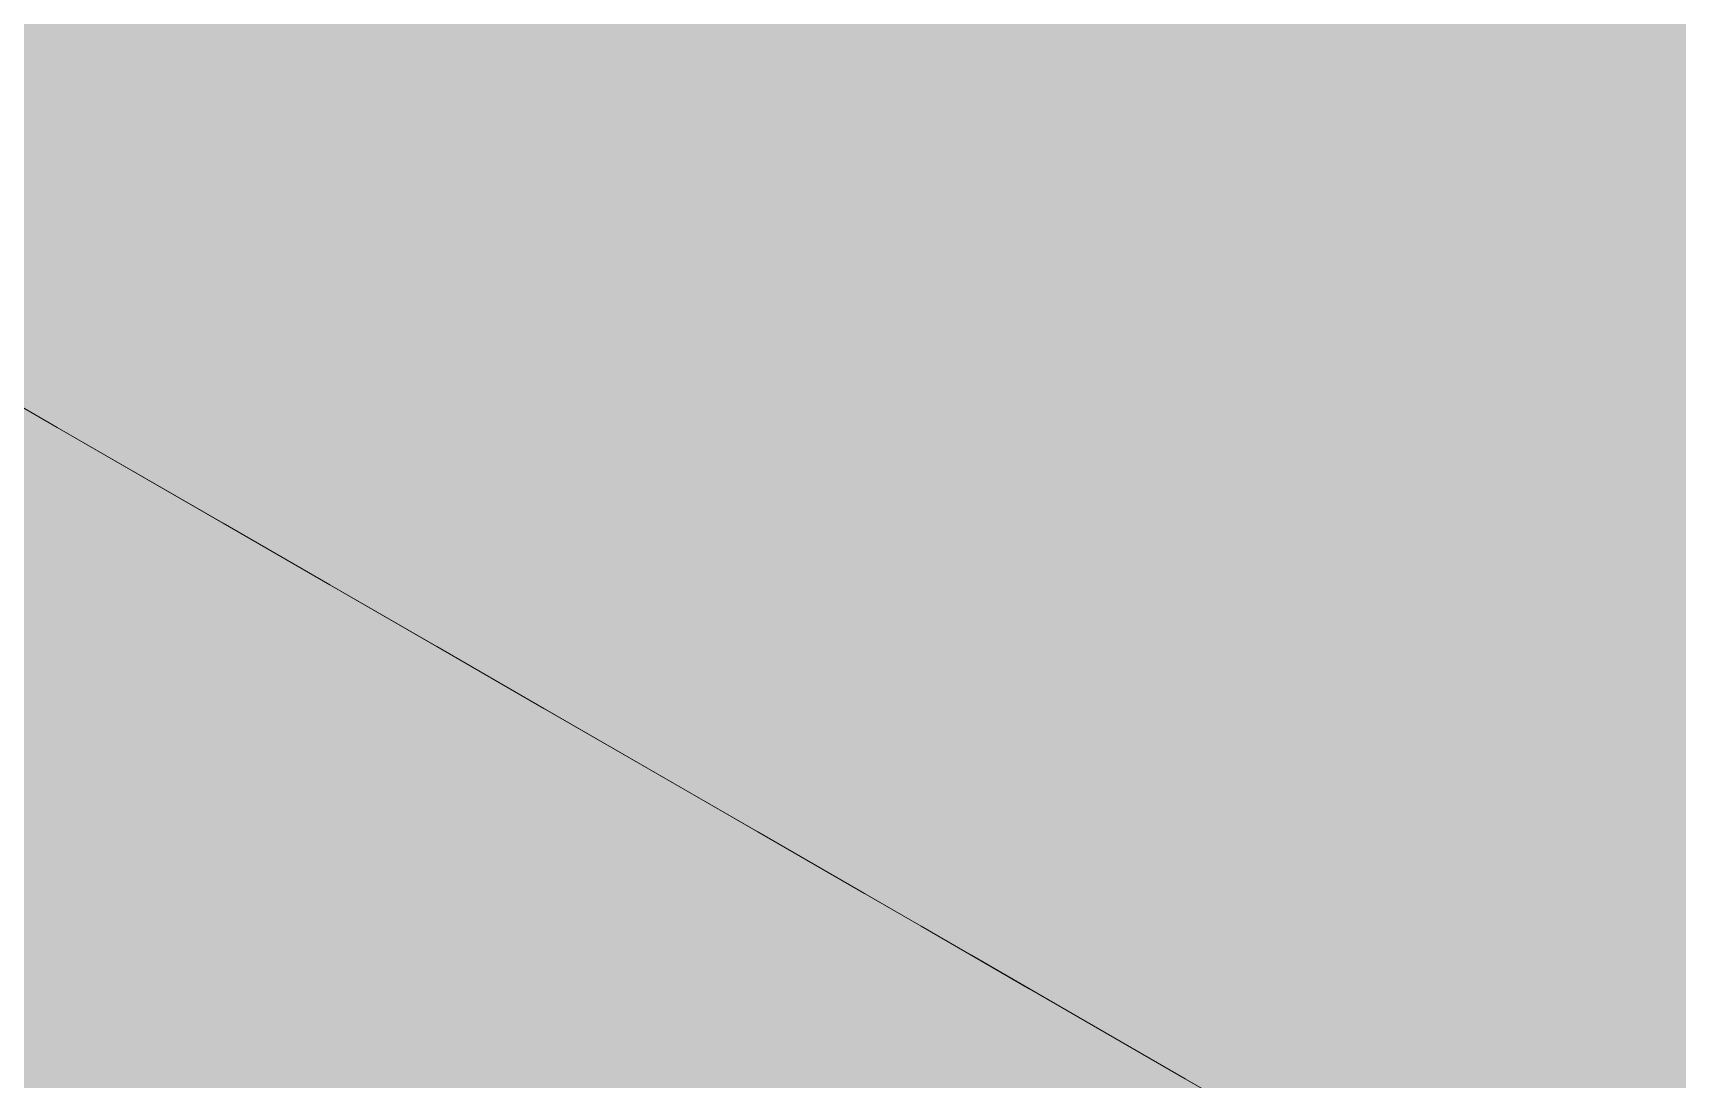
# Model space of a CAD drawing. Header units: metres. Extents: x 349021 to 349543, y 9281040 to 9281959.
# Drawn here: x 349202.9598 to 349203.1575, y 9281042.1886 to 9281042.3145 of the extents above; entities that cross this region are included whole.
import ezdxf

# ---------------------------------------------------------------- set-up
doc = ezdxf.new("R2010")
doc.units = ezdxf.units.M
doc.header["$LTSCALE"] = 0.25
doc.layers.add('ISO-3D', color=7, linetype='CONTINUOUS', lineweight=13)
doc.layers.add('ISO-3D-ARISTAS', color=250, linetype='CONTINUOUS', lineweight=13)

msp = doc.modelspace()

# ---------------------------------------------------------------- linework, layer by layer
at = {"layer": 'ISO-3D', "true_color": 0x9e9c96}
for points in [[(349203.00739, 9281042.32918), (349203.02025, 9281042.32176), (349202.99469, 9281042.32185), (349203.00755, 9281042.31442)], [(349203.03295, 9281042.32909), (349203.04581, 9281042.32167), (349203.02025, 9281042.32176), (349203.03311, 9281042.31433)], [(349203.05852, 9281042.329), (349203.07138, 9281042.32158), (349203.04581, 9281042.32167), (349203.05867, 9281042.31424)], [(349203.08408, 9281042.32891), (349203.09694, 9281042.32148), (349203.07138, 9281042.32158), (349203.08423, 9281042.31415)], [(349203.10964, 9281042.32882), (349203.1225, 9281042.32139), (349203.09694, 9281042.32148), (349203.1098, 9281042.31406)], [(349203.1352, 9281042.32873), (349203.14806, 9281042.3213), (349203.1225, 9281042.32139), (349203.13536, 9281042.31397)], [(349203.16076, 9281042.32864), (349203.17362, 9281042.32121), (349203.14806, 9281042.3213), (349203.16092, 9281042.31388)], [(349202.9488, 9281042.32399), (349202.96179, 9281042.31649), (349202.93587, 9281042.31652), (349202.94886, 9281042.30902)], [(349202.97472, 9281042.32395), (349202.98771, 9281042.31645), (349202.96179, 9281042.31649), (349202.97478, 9281042.30899)], [(349203.00063, 9281042.32391), (349203.01362, 9281042.31641), (349202.98771, 9281042.31645), (349203.0007, 9281042.30895)], [(349203.02655, 9281042.32388), (349203.03954, 9281042.31638), (349203.01362, 9281042.31641), (349203.02661, 9281042.30891)], [(349203.05247, 9281042.32384), (349203.06546, 9281042.31634), (349203.03954, 9281042.31638), (349203.05253, 9281042.30888)], [(349203.07839, 9281042.3238), (349203.09138, 9281042.3163), (349203.06546, 9281042.31634), (349203.07845, 9281042.30884)], [(349203.1043, 9281042.32377), (349203.11729, 9281042.31627), (349203.09138, 9281042.3163), (349203.10437, 9281042.3088)], [(349203.13022, 9281042.32373), (349203.14321, 9281042.31623), (349203.11729, 9281042.31627), (349203.13028, 9281042.30877)], [(349203.15614, 9281042.3237), (349203.16913, 9281042.3162), (349203.14321, 9281042.31623), (349203.1562, 9281042.30873)], [(349202.96913, 9281042.32194), (349202.98199, 9281042.31452), (349202.95643, 9281042.31461), (349202.96929, 9281042.30718)], [(349202.99469, 9281042.32185), (349203.00755, 9281042.31442), (349202.98199, 9281042.31452), (349202.99485, 9281042.30709)], [(349203.02025, 9281042.32176), (349203.03311, 9281042.31433), (349203.00755, 9281042.31442), (349203.02041, 9281042.307)], [(349203.04581, 9281042.32167), (349203.05867, 9281042.31424), (349203.03311, 9281042.31433), (349203.04597, 9281042.30691)], [(349203.07138, 9281042.32158), (349203.08423, 9281042.31415), (349203.05867, 9281042.31424), (349203.07153, 9281042.30682)], [(349203.09694, 9281042.32148), (349203.1098, 9281042.31406), (349203.08423, 9281042.31415), (349203.09709, 9281042.30673)], [(349203.1225, 9281042.32139), (349203.13536, 9281042.31397), (349203.1098, 9281042.31406), (349203.12265, 9281042.30664)], [(349203.14806, 9281042.3213), (349203.16092, 9281042.31388), (349203.13536, 9281042.31397), (349203.14822, 9281042.30655)], [(349202.96179, 9281042.31649), (349202.97478, 9281042.30899), (349202.94886, 9281042.30902), (349202.96185, 9281042.30152)], [(349202.98771, 9281042.31645), (349203.0007, 9281042.30895), (349202.97478, 9281042.30899), (349202.98777, 9281042.30149)], [(349203.01362, 9281042.31641), (349203.02661, 9281042.30891), (349203.0007, 9281042.30895), (349203.01369, 9281042.30145)], [(349203.03954, 9281042.31638), (349203.05253, 9281042.30888), (349203.02661, 9281042.30891), (349203.0396, 9281042.30141)], [(349203.06546, 9281042.31634), (349203.07845, 9281042.30884), (349203.05253, 9281042.30888), (349203.06552, 9281042.30138)], [(349203.09138, 9281042.3163), (349203.10437, 9281042.3088), (349203.07845, 9281042.30884), (349203.09144, 9281042.30134)], [(349203.11729, 9281042.31627), (349203.13028, 9281042.30877), (349203.10437, 9281042.3088), (349203.11736, 9281042.3013)], [(349203.14321, 9281042.31623), (349203.1562, 9281042.30873), (349203.13028, 9281042.30877), (349203.14327, 9281042.30127)], [(349203.16913, 9281042.3162), (349203.18212, 9281042.3087), (349203.1562, 9281042.30873), (349203.16919, 9281042.30123)], [(349202.95643, 9281042.31461), (349202.96929, 9281042.30718), (349202.94373, 9281042.30727), (349202.95659, 9281042.29985)], [(349202.98199, 9281042.31452), (349202.99485, 9281042.30709), (349202.96929, 9281042.30718), (349202.98215, 9281042.29976)], [(349203.00755, 9281042.31442), (349203.02041, 9281042.307), (349202.99485, 9281042.30709), (349203.00771, 9281042.29967)], [(349203.03311, 9281042.31433), (349203.04597, 9281042.30691), (349203.02041, 9281042.307), (349203.03327, 9281042.29958)], [(349203.05867, 9281042.31424), (349203.07153, 9281042.30682), (349203.04597, 9281042.30691), (349203.05883, 9281042.29948)], [(349203.08423, 9281042.31415), (349203.09709, 9281042.30673), (349203.07153, 9281042.30682), (349203.08439, 9281042.29939)], [(349203.1098, 9281042.31406), (349203.12265, 9281042.30664), (349203.09709, 9281042.30673), (349203.10995, 9281042.2993)], [(349203.13536, 9281042.31397), (349203.14822, 9281042.30655), (349203.12265, 9281042.30664), (349203.13551, 9281042.29921)], [(349203.16092, 9281042.31388), (349203.17378, 9281042.30645), (349203.14822, 9281042.30655), (349203.16107, 9281042.29912)], [(349202.94886, 9281042.30902), (349202.96185, 9281042.30152), (349202.93593, 9281042.30156), (349202.94892, 9281042.29406)], [(349202.97478, 9281042.30899), (349202.98777, 9281042.30149), (349202.96185, 9281042.30152), (349202.97484, 9281042.29402)], [(349202.96929, 9281042.30718), (349202.98215, 9281042.29976), (349202.95659, 9281042.29985), (349202.96945, 9281042.29242)], [(349202.99485, 9281042.30709), (349203.00771, 9281042.29967), (349202.98215, 9281042.29976), (349202.99501, 9281042.29233)], [(349203.0007, 9281042.30895), (349203.01369, 9281042.30145), (349202.98777, 9281042.30149), (349203.00076, 9281042.29399)], [(349203.02041, 9281042.307), (349203.03327, 9281042.29958), (349203.00771, 9281042.29967), (349203.02057, 9281042.29224)], [(349203.02661, 9281042.30891), (349203.0396, 9281042.30141), (349203.01369, 9281042.30145), (349203.02668, 9281042.29395)], [(349203.05253, 9281042.30888), (349203.06552, 9281042.30138), (349203.0396, 9281042.30141), (349203.05259, 9281042.29391)], [(349203.07845, 9281042.30884), (349203.09144, 9281042.30134), (349203.06552, 9281042.30138), (349203.07851, 9281042.29388)], [(349203.10437, 9281042.3088), (349203.11736, 9281042.3013), (349203.09144, 9281042.30134), (349203.10443, 9281042.29384)], [(349203.13028, 9281042.30877), (349203.14327, 9281042.30127), (349203.11736, 9281042.3013), (349203.13035, 9281042.2938)], [(349203.1562, 9281042.30873), (349203.16919, 9281042.30123), (349203.14327, 9281042.30127), (349203.15626, 9281042.29377)], [(349203.04597, 9281042.30691), (349203.05883, 9281042.29948), (349203.03327, 9281042.29958), (349203.04613, 9281042.29215)], [(349203.07153, 9281042.30682), (349203.08439, 9281042.29939), (349203.05883, 9281042.29948), (349203.07169, 9281042.29206)], [(349203.09709, 9281042.30673), (349203.10995, 9281042.2993), (349203.08439, 9281042.29939), (349203.09725, 9281042.29197)], [(349203.12265, 9281042.30664), (349203.13551, 9281042.29921), (349203.10995, 9281042.2993), (349203.12281, 9281042.29188)], [(349203.14822, 9281042.30655), (349203.16107, 9281042.29912), (349203.13551, 9281042.29921), (349203.14837, 9281042.29179)], [(349202.96185, 9281042.30152), (349202.97484, 9281042.29402), (349202.94892, 9281042.29406), (349202.96192, 9281042.28656)], [(349202.98777, 9281042.30149), (349203.00076, 9281042.29399), (349202.97484, 9281042.29402), (349202.98783, 9281042.28652)], [(349203.01369, 9281042.30145), (349203.02668, 9281042.29395), (349203.00076, 9281042.29399), (349203.01375, 9281042.28649)], [(349203.0396, 9281042.30141), (349203.05259, 9281042.29391), (349203.02668, 9281042.29395), (349203.03967, 9281042.28645)], [(349203.06552, 9281042.30138), (349203.07851, 9281042.29388), (349203.05259, 9281042.29391), (349203.06558, 9281042.28641)], [(349203.09144, 9281042.30134), (349203.10443, 9281042.29384), (349203.07851, 9281042.29388), (349203.0915, 9281042.28638)], [(349203.11736, 9281042.3013), (349203.13035, 9281042.2938), (349203.10443, 9281042.29384), (349203.11742, 9281042.28634)], [(349203.14327, 9281042.30127), (349203.15626, 9281042.29377), (349203.13035, 9281042.2938), (349203.14334, 9281042.2863)], [(349203.16919, 9281042.30123), (349203.18218, 9281042.29373), (349203.15626, 9281042.29377), (349203.16925, 9281042.28627)], [(349202.95659, 9281042.29985), (349202.96945, 9281042.29242), (349202.94389, 9281042.29252), (349202.95674, 9281042.28509)], [(349202.98215, 9281042.29976), (349202.99501, 9281042.29233), (349202.96945, 9281042.29242), (349202.98231, 9281042.285)], [(349203.00771, 9281042.29967), (349203.02057, 9281042.29224), (349202.99501, 9281042.29233), (349203.00787, 9281042.28491)], [(349203.03327, 9281042.29958), (349203.04613, 9281042.29215), (349203.02057, 9281042.29224), (349203.03343, 9281042.28482)], [(349203.05883, 9281042.29948), (349203.07169, 9281042.29206), (349203.04613, 9281042.29215), (349203.05899, 9281042.28473)], [(349203.08439, 9281042.29939), (349203.09725, 9281042.29197), (349203.07169, 9281042.29206), (349203.08455, 9281042.28464)], [(349203.10995, 9281042.2993), (349203.12281, 9281042.29188), (349203.09725, 9281042.29197), (349203.11011, 9281042.28455)], [(349203.13551, 9281042.29921), (349203.14837, 9281042.29179), (349203.12281, 9281042.29188), (349203.13567, 9281042.28445)], [(349203.16107, 9281042.29912), (349203.17393, 9281042.2917), (349203.14837, 9281042.29179), (349203.16123, 9281042.28436)], [(349202.94892, 9281042.29406), (349202.96192, 9281042.28656), (349202.936, 9281042.2866), (349202.94899, 9281042.2791)], [(349202.97484, 9281042.29402), (349202.98783, 9281042.28652), (349202.96192, 9281042.28656), (349202.97491, 9281042.27906)], [(349203.00076, 9281042.29399), (349203.01375, 9281042.28649), (349202.98783, 9281042.28652), (349203.00082, 9281042.27902)], [(349203.02668, 9281042.29395), (349203.03967, 9281042.28645), (349203.01375, 9281042.28649), (349203.02674, 9281042.27899)], [(349203.05259, 9281042.29391), (349203.06558, 9281042.28641), (349203.03967, 9281042.28645), (349203.05266, 9281042.27895)], [(349203.07851, 9281042.29388), (349203.0915, 9281042.28638), (349203.06558, 9281042.28641), (349203.07858, 9281042.27891)], [(349203.10443, 9281042.29384), (349203.11742, 9281042.28634), (349203.0915, 9281042.28638), (349203.10449, 9281042.27888)], [(349203.13035, 9281042.2938), (349203.14334, 9281042.2863), (349203.11742, 9281042.28634), (349203.13041, 9281042.27884)], [(349203.15626, 9281042.29377), (349203.16925, 9281042.28627), (349203.14334, 9281042.2863), (349203.15633, 9281042.2788)], [(349202.96945, 9281042.29242), (349202.98231, 9281042.285), (349202.95674, 9281042.28509), (349202.9696, 9281042.27767)], [(349202.99501, 9281042.29233), (349203.00787, 9281042.28491), (349202.98231, 9281042.285), (349202.99516, 9281042.27758)], [(349203.02057, 9281042.29224), (349203.03343, 9281042.28482), (349203.00787, 9281042.28491), (349203.02073, 9281042.27748)], [(349203.04613, 9281042.29215), (349203.05899, 9281042.28473), (349203.03343, 9281042.28482), (349203.04629, 9281042.27739)], [(349203.07169, 9281042.29206), (349203.08455, 9281042.28464), (349203.05899, 9281042.28473), (349203.07185, 9281042.2773)], [(349203.09725, 9281042.29197), (349203.11011, 9281042.28455), (349203.08455, 9281042.28464), (349203.09741, 9281042.27721)], [(349203.12281, 9281042.29188), (349203.13567, 9281042.28445), (349203.11011, 9281042.28455), (349203.12297, 9281042.27712)], [(349203.14837, 9281042.29179), (349203.16123, 9281042.28436), (349203.13567, 9281042.28445), (349203.14853, 9281042.27703)], [(349202.96192, 9281042.28656), (349202.97491, 9281042.27906), (349202.94899, 9281042.2791), (349202.96198, 9281042.2716)], [(349202.98783, 9281042.28652), (349203.00082, 9281042.27902), (349202.97491, 9281042.27906), (349202.9879, 9281042.27156)], [(349203.01375, 9281042.28649), (349203.02674, 9281042.27899), (349203.00082, 9281042.27902), (349203.01381, 9281042.27152)], [(349203.03967, 9281042.28645), (349203.05266, 9281042.27895), (349203.02674, 9281042.27899), (349203.03973, 9281042.27149)], [(349203.06558, 9281042.28641), (349203.07858, 9281042.27891), (349203.05266, 9281042.27895), (349203.06565, 9281042.27145)], [(349203.0915, 9281042.28638), (349203.10449, 9281042.27888), (349203.07858, 9281042.27891), (349203.09157, 9281042.27141)], [(349203.11742, 9281042.28634), (349203.13041, 9281042.27884), (349203.10449, 9281042.27888), (349203.11748, 9281042.27138)], [(349203.14334, 9281042.2863), (349203.15633, 9281042.2788), (349203.13041, 9281042.27884), (349203.1434, 9281042.27134)], [(349203.16925, 9281042.28627), (349203.18224, 9281042.27877), (349203.15633, 9281042.2788), (349203.16932, 9281042.2713)], [(349202.95674, 9281042.28509), (349202.9696, 9281042.27767), (349202.94404, 9281042.27776), (349202.9569, 9281042.27033)], [(349202.98231, 9281042.285), (349202.99516, 9281042.27758), (349202.9696, 9281042.27767), (349202.98246, 9281042.27024)], [(349203.00787, 9281042.28491), (349203.02073, 9281042.27748), (349202.99516, 9281042.27758), (349203.00802, 9281042.27015)], [(349203.03343, 9281042.28482), (349203.04629, 9281042.27739), (349203.02073, 9281042.27748), (349203.03358, 9281042.27006)], [(349203.05899, 9281042.28473), (349203.07185, 9281042.2773), (349203.04629, 9281042.27739), (349203.05915, 9281042.26997)], [(349203.08455, 9281042.28464), (349203.09741, 9281042.27721), (349203.07185, 9281042.2773), (349203.08471, 9281042.26988)], [(349203.11011, 9281042.28455), (349203.12297, 9281042.27712), (349203.09741, 9281042.27721), (349203.11027, 9281042.26979)], [(349203.13567, 9281042.28445), (349203.14853, 9281042.27703), (349203.12297, 9281042.27712), (349203.13583, 9281042.2697)], [(349203.16123, 9281042.28436), (349203.17409, 9281042.27694), (349203.14853, 9281042.27703), (349203.16139, 9281042.26961)], [(349202.94899, 9281042.2791), (349202.96198, 9281042.2716), (349202.93606, 9281042.27163), (349202.94905, 9281042.26413)], [(349202.9696, 9281042.27767), (349202.98246, 9281042.27024), (349202.9569, 9281042.27033), (349202.96976, 9281042.26291)], [(349202.97491, 9281042.27906), (349202.9879, 9281042.27156), (349202.96198, 9281042.2716), (349202.97497, 9281042.2641)], [(349202.99516, 9281042.27758), (349203.00802, 9281042.27015), (349202.98246, 9281042.27024), (349202.99532, 9281042.26282)], [(349203.00082, 9281042.27902), (349203.01381, 9281042.27152), (349202.9879, 9281042.27156), (349203.00089, 9281042.26406)], [(349203.02073, 9281042.27748), (349203.03358, 9281042.27006), (349203.00802, 9281042.27015), (349203.02088, 9281042.26273)], [(349203.02674, 9281042.27899), (349203.03973, 9281042.27149), (349203.01381, 9281042.27152), (349203.0268, 9281042.26402)], [(349203.04629, 9281042.27739), (349203.05915, 9281042.26997), (349203.03358, 9281042.27006), (349203.04644, 9281042.26264)], [(349203.05266, 9281042.27895), (349203.06565, 9281042.27145), (349203.03973, 9281042.27149), (349203.05272, 9281042.26399)], [(349203.07858, 9281042.27891), (349203.09157, 9281042.27141), (349203.06565, 9281042.27145), (349203.07864, 9281042.26395)], [(349203.10449, 9281042.27888), (349203.11748, 9281042.27138), (349203.09157, 9281042.27141), (349203.10456, 9281042.26391)], [(349203.13041, 9281042.27884), (349203.1434, 9281042.27134), (349203.11748, 9281042.27138), (349203.13047, 9281042.26388)], [(349203.15633, 9281042.2788), (349203.16932, 9281042.2713), (349203.1434, 9281042.27134), (349203.15639, 9281042.26384)], [(349203.07185, 9281042.2773), (349203.08471, 9281042.26988), (349203.05915, 9281042.26997), (349203.072, 9281042.26255)], [(349203.09741, 9281042.27721), (349203.11027, 9281042.26979), (349203.08471, 9281042.26988), (349203.09757, 9281042.26245)], [(349203.12297, 9281042.27712), (349203.13583, 9281042.2697), (349203.11027, 9281042.26979), (349203.12313, 9281042.26236)], [(349203.14853, 9281042.27703), (349203.16139, 9281042.26961), (349203.13583, 9281042.2697), (349203.14869, 9281042.26227)], [(349202.96198, 9281042.2716), (349202.97497, 9281042.2641), (349202.94905, 9281042.26413), (349202.96204, 9281042.25663)], [(349202.9879, 9281042.27156), (349203.00089, 9281042.26406), (349202.97497, 9281042.2641), (349202.98796, 9281042.2566)], [(349203.01381, 9281042.27152), (349203.0268, 9281042.26402), (349203.00089, 9281042.26406), (349203.01388, 9281042.25656)], [(349203.03973, 9281042.27149), (349203.05272, 9281042.26399), (349203.0268, 9281042.26402), (349203.03979, 9281042.25652)], [(349203.06565, 9281042.27145), (349203.07864, 9281042.26395), (349203.05272, 9281042.26399), (349203.06571, 9281042.25649)], [(349203.09157, 9281042.27141), (349203.10456, 9281042.26391), (349203.07864, 9281042.26395), (349203.09163, 9281042.25645)], [(349202.98246, 9281042.27024), (349202.99532, 9281042.26282), (349202.96976, 9281042.26291), (349202.98262, 9281042.25548)], [(349203.00802, 9281042.27015), (349203.02088, 9281042.26273), (349202.99532, 9281042.26282), (349203.00818, 9281042.25539)], [(349203.03358, 9281042.27006), (349203.04644, 9281042.26264), (349203.02088, 9281042.26273), (349203.03374, 9281042.2553)], [(349203.05915, 9281042.26997), (349203.072, 9281042.26255), (349203.04644, 9281042.26264), (349203.0593, 9281042.25521)], [(349203.08471, 9281042.26988), (349203.09757, 9281042.26245), (349203.072, 9281042.26255), (349203.08486, 9281042.25512)], [(349203.11027, 9281042.26979), (349203.12313, 9281042.26236), (349203.09757, 9281042.26245), (349203.11042, 9281042.25503)], [(349203.11748, 9281042.27138), (349203.13047, 9281042.26388), (349203.10456, 9281042.26391), (349203.11755, 9281042.25641)], [(349203.13583, 9281042.2697), (349203.14869, 9281042.26227), (349203.12313, 9281042.26236), (349203.13599, 9281042.25494)], [(349203.1434, 9281042.27134), (349203.15639, 9281042.26384), (349203.13047, 9281042.26388), (349203.14346, 9281042.25638)], [(349203.16139, 9281042.26961), (349203.17425, 9281042.26218), (349203.14869, 9281042.26227), (349203.16155, 9281042.25485)], [(349203.16932, 9281042.2713), (349203.18231, 9281042.2638), (349203.15639, 9281042.26384), (349203.16938, 9281042.25634)], [(349202.94905, 9281042.26413), (349202.96204, 9281042.25663), (349202.93612, 9281042.25667), (349202.94912, 9281042.24917)], [(349202.97497, 9281042.2641), (349202.98796, 9281042.2566), (349202.96204, 9281042.25663), (349202.97503, 9281042.24913)], [(349203.00089, 9281042.26406), (349203.01388, 9281042.25656), (349202.98796, 9281042.2566), (349203.00095, 9281042.2491)], [(349203.0268, 9281042.26402), (349203.03979, 9281042.25652), (349203.01388, 9281042.25656), (349203.02687, 9281042.24906)], [(349203.05272, 9281042.26399), (349203.06571, 9281042.25649), (349203.03979, 9281042.25652), (349203.05278, 9281042.24902)], [(349203.07864, 9281042.26395), (349203.09163, 9281042.25645), (349203.06571, 9281042.25649), (349203.0787, 9281042.24899)], [(349203.10456, 9281042.26391), (349203.11755, 9281042.25641), (349203.09163, 9281042.25645), (349203.10462, 9281042.24895)], [(349203.13047, 9281042.26388), (349203.14346, 9281042.25638), (349203.11755, 9281042.25641), (349203.13054, 9281042.24891)], [(349203.15639, 9281042.26384), (349203.16938, 9281042.25634), (349203.14346, 9281042.25638), (349203.15645, 9281042.24888)], [(349202.99532, 9281042.26282), (349203.00818, 9281042.25539), (349202.98262, 9281042.25548), (349202.99548, 9281042.24806)], [(349203.02088, 9281042.26273), (349203.03374, 9281042.2553), (349203.00818, 9281042.25539), (349203.02104, 9281042.24797)], [(349203.04644, 9281042.26264), (349203.0593, 9281042.25521), (349203.03374, 9281042.2553), (349203.0466, 9281042.24788)], [(349203.072, 9281042.26255), (349203.08486, 9281042.25512), (349203.0593, 9281042.25521), (349203.07216, 9281042.24779)], [(349203.09757, 9281042.26245), (349203.11042, 9281042.25503), (349203.08486, 9281042.25512), (349203.09772, 9281042.2477)], [(349203.12313, 9281042.26236), (349203.13599, 9281042.25494), (349203.11042, 9281042.25503), (349203.12328, 9281042.24761)], [(349203.14869, 9281042.26227), (349203.16155, 9281042.25485), (349203.13599, 9281042.25494), (349203.14884, 9281042.24752)], [(349202.96204, 9281042.25663), (349202.97503, 9281042.24913), (349202.94912, 9281042.24917), (349202.96211, 9281042.24167)], [(349202.98796, 9281042.2566), (349203.00095, 9281042.2491), (349202.97503, 9281042.24913), (349202.98802, 9281042.24163)], [(349203.01388, 9281042.25656), (349203.02687, 9281042.24906), (349203.00095, 9281042.2491), (349203.01394, 9281042.2416)], [(349203.03979, 9281042.25652), (349203.05278, 9281042.24902), (349203.02687, 9281042.24906), (349203.03986, 9281042.24156)], [(349203.06571, 9281042.25649), (349203.0787, 9281042.24899), (349203.05278, 9281042.24902), (349203.06577, 9281042.24152)], [(349203.09163, 9281042.25645), (349203.10462, 9281042.24895), (349203.0787, 9281042.24899), (349203.09169, 9281042.24149)], [(349203.11755, 9281042.25641), (349203.13054, 9281042.24891), (349203.10462, 9281042.24895), (349203.11761, 9281042.24145)], [(349203.14346, 9281042.25638), (349203.15645, 9281042.24888), (349203.13054, 9281042.24891), (349203.14353, 9281042.24141)], [(349203.16938, 9281042.25634), (349203.18237, 9281042.24884), (349203.15645, 9281042.24888), (349203.16944, 9281042.24138)], [(349203.00818, 9281042.25539), (349203.02104, 9281042.24797), (349202.99548, 9281042.24806), (349203.00834, 9281042.24064)], [(349203.03374, 9281042.2553), (349203.0466, 9281042.24788), (349203.02104, 9281042.24797), (349203.0339, 9281042.24055)], [(349203.0593, 9281042.25521), (349203.07216, 9281042.24779), (349203.0466, 9281042.24788), (349203.05946, 9281042.24045)], [(349203.08486, 9281042.25512), (349203.09772, 9281042.2477), (349203.07216, 9281042.24779), (349203.08502, 9281042.24036)], [(349203.11042, 9281042.25503), (349203.12328, 9281042.24761), (349203.09772, 9281042.2477), (349203.11058, 9281042.24027)], [(349203.13599, 9281042.25494), (349203.14884, 9281042.24752), (349203.12328, 9281042.24761), (349203.13614, 9281042.24018)], [(349203.16155, 9281042.25485), (349203.17441, 9281042.24742), (349203.14884, 9281042.24752), (349203.1617, 9281042.24009)], [(349202.94912, 9281042.24917), (349202.96211, 9281042.24167), (349202.93619, 9281042.24171), (349202.94918, 9281042.23421)], [(349202.97503, 9281042.24913), (349202.98802, 9281042.24163), (349202.96211, 9281042.24167), (349202.9751, 9281042.23417)], [(349203.00095, 9281042.2491), (349203.01394, 9281042.2416), (349202.98802, 9281042.24163), (349203.00101, 9281042.23413)], [(349203.02104, 9281042.24797), (349203.0339, 9281042.24055), (349203.00834, 9281042.24064), (349203.0212, 9281042.23321)], [(349203.02687, 9281042.24906), (349203.03986, 9281042.24156), (349203.01394, 9281042.2416), (349203.02693, 9281042.2341)], [(349203.0466, 9281042.24788), (349203.05946, 9281042.24045), (349203.0339, 9281042.24055), (349203.04676, 9281042.23312)], [(349203.05278, 9281042.24902), (349203.06577, 9281042.24152), (349203.03986, 9281042.24156), (349203.05285, 9281042.23406)], [(349203.07216, 9281042.24779), (349203.08502, 9281042.24036), (349203.05946, 9281042.24045), (349203.07232, 9281042.23303)], [(349203.0787, 9281042.24899), (349203.09169, 9281042.24149), (349203.06577, 9281042.24152), (349203.07877, 9281042.23402)], [(349203.09772, 9281042.2477), (349203.11058, 9281042.24027), (349203.08502, 9281042.24036), (349203.09788, 9281042.23294)], [(349203.10462, 9281042.24895), (349203.11761, 9281042.24145), (349203.09169, 9281042.24149), (349203.10468, 9281042.23399)], [(349203.13054, 9281042.24891), (349203.14353, 9281042.24141), (349203.11761, 9281042.24145), (349203.1306, 9281042.23395)], [(349203.15645, 9281042.24888), (349203.16944, 9281042.24138), (349203.14353, 9281042.24141), (349203.15652, 9281042.23391)], [(349203.12328, 9281042.24761), (349203.13614, 9281042.24018), (349203.11058, 9281042.24027), (349203.12344, 9281042.23285)], [(349203.14884, 9281042.24752), (349203.1617, 9281042.24009), (349203.13614, 9281042.24018), (349203.149, 9281042.23276)], [(349202.96211, 9281042.24167), (349202.9751, 9281042.23417), (349202.94918, 9281042.23421), (349202.96217, 9281042.22671)], [(349202.98802, 9281042.24163), (349203.00101, 9281042.23413), (349202.9751, 9281042.23417), (349202.98809, 9281042.22667)], [(349203.01394, 9281042.2416), (349203.02693, 9281042.2341), (349203.00101, 9281042.23413), (349203.014, 9281042.22663)], [(349203.0339, 9281042.24055), (349203.04676, 9281042.23312), (349203.0212, 9281042.23321), (349203.03406, 9281042.22579)], [(349203.03986, 9281042.24156), (349203.05285, 9281042.23406), (349203.02693, 9281042.2341), (349203.03992, 9281042.2266)], [(349203.05946, 9281042.24045), (349203.07232, 9281042.23303), (349203.04676, 9281042.23312), (349203.05962, 9281042.2257)], [(349203.06577, 9281042.24152), (349203.07877, 9281042.23402), (349203.05285, 9281042.23406), (349203.06584, 9281042.22656)], [(349203.08502, 9281042.24036), (349203.09788, 9281042.23294), (349203.07232, 9281042.23303), (349203.08518, 9281042.22561)], [(349203.09169, 9281042.24149), (349203.10468, 9281042.23399), (349203.07877, 9281042.23402), (349203.09176, 9281042.22652)], [(349203.11058, 9281042.24027), (349203.12344, 9281042.23285), (349203.09788, 9281042.23294), (349203.11074, 9281042.22552)], [(349203.11761, 9281042.24145), (349203.1306, 9281042.23395), (349203.10468, 9281042.23399), (349203.11767, 9281042.22649)], [(349203.13614, 9281042.24018), (349203.149, 9281042.23276), (349203.12344, 9281042.23285), (349203.1363, 9281042.22542)], [(349203.14353, 9281042.24141), (349203.15652, 9281042.23391), (349203.1306, 9281042.23395), (349203.14359, 9281042.22645)], [(349203.1617, 9281042.24009), (349203.17456, 9281042.23267), (349203.149, 9281042.23276), (349203.16186, 9281042.22533)], [(349203.16944, 9281042.24138), (349203.18243, 9281042.23388), (349203.15652, 9281042.23391), (349203.16951, 9281042.22641)], [(349202.94918, 9281042.23421), (349202.96217, 9281042.22671), (349202.93625, 9281042.22674), (349202.94924, 9281042.21924)], [(349202.9751, 9281042.23417), (349202.98809, 9281042.22667), (349202.96217, 9281042.22671), (349202.97516, 9281042.21921)], [(349203.00101, 9281042.23413), (349203.014, 9281042.22663), (349202.98809, 9281042.22667), (349203.00108, 9281042.21917)], [(349203.02693, 9281042.2341), (349203.03992, 9281042.2266), (349203.014, 9281042.22663), (349203.02699, 9281042.21913)], [(349203.05285, 9281042.23406), (349203.06584, 9281042.22656), (349203.03992, 9281042.2266), (349203.05291, 9281042.2191)], [(349203.07877, 9281042.23402), (349203.09176, 9281042.22652), (349203.06584, 9281042.22656), (349203.07883, 9281042.21906)], [(349203.10468, 9281042.23399), (349203.11767, 9281042.22649), (349203.09176, 9281042.22652), (349203.10475, 9281042.21902)], [(349203.1306, 9281042.23395), (349203.14359, 9281042.22645), (349203.11767, 9281042.22649), (349203.13066, 9281042.21899)], [(349203.15652, 9281042.23391), (349203.16951, 9281042.22641), (349203.14359, 9281042.22645), (349203.15658, 9281042.21895)], [(349203.04676, 9281042.23312), (349203.05962, 9281042.2257), (349203.03406, 9281042.22579), (349203.04692, 9281042.21836)], [(349203.07232, 9281042.23303), (349203.08518, 9281042.22561), (349203.05962, 9281042.2257), (349203.07248, 9281042.21827)], [(349203.09788, 9281042.23294), (349203.11074, 9281042.22552), (349203.08518, 9281042.22561), (349203.09804, 9281042.21818)], [(349203.12344, 9281042.23285), (349203.1363, 9281042.22542), (349203.11074, 9281042.22552), (349203.1236, 9281042.21809)], [(349203.149, 9281042.23276), (349203.16186, 9281042.22533), (349203.1363, 9281042.22542), (349203.14916, 9281042.218)], [(349202.96217, 9281042.22671), (349202.97516, 9281042.21921), (349202.94924, 9281042.21924), (349202.96223, 9281042.21174)], [(349202.98809, 9281042.22667), (349203.00108, 9281042.21917), (349202.97516, 9281042.21921), (349202.98815, 9281042.21171)], [(349203.014, 9281042.22663), (349203.02699, 9281042.21913), (349203.00108, 9281042.21917), (349203.01407, 9281042.21167)], [(349203.03992, 9281042.2266), (349203.05291, 9281042.2191), (349203.02699, 9281042.21913), (349203.03998, 9281042.21163)], [(349203.06584, 9281042.22656), (349203.07883, 9281042.21906), (349203.05291, 9281042.2191), (349203.0659, 9281042.2116)], [(349203.09176, 9281042.22652), (349203.10475, 9281042.21902), (349203.07883, 9281042.21906), (349203.09182, 9281042.21156)], [(349203.11767, 9281042.22649), (349203.13066, 9281042.21899), (349203.10475, 9281042.21902), (349203.11774, 9281042.21152)], [(349203.14359, 9281042.22645), (349203.15658, 9281042.21895), (349203.13066, 9281042.21899), (349203.14365, 9281042.21149)], [(349203.16951, 9281042.22641), (349203.1825, 9281042.21891), (349203.15658, 9281042.21895), (349203.16957, 9281042.21145)], [(349203.05962, 9281042.2257), (349203.07248, 9281042.21827), (349203.04692, 9281042.21836), (349203.05978, 9281042.21094)], [(349203.08518, 9281042.22561), (349203.09804, 9281042.21818), (349203.07248, 9281042.21827), (349203.08534, 9281042.21085)], [(349203.11074, 9281042.22552), (349203.1236, 9281042.21809), (349203.09804, 9281042.21818), (349203.1109, 9281042.21076)], [(349203.1363, 9281042.22542), (349203.14916, 9281042.218), (349203.1236, 9281042.21809), (349203.13646, 9281042.21067)], [(349203.16186, 9281042.22533), (349203.17472, 9281042.21791), (349203.14916, 9281042.218), (349203.16202, 9281042.21058)], [(349202.94924, 9281042.21924), (349202.96223, 9281042.21174), (349202.93631, 9281042.21178), (349202.94931, 9281042.20428)], [(349202.97516, 9281042.21921), (349202.98815, 9281042.21171), (349202.96223, 9281042.21174), (349202.97522, 9281042.20424)], [(349203.00108, 9281042.21917), (349203.01407, 9281042.21167), (349202.98815, 9281042.21171), (349203.00114, 9281042.20421)], [(349203.02699, 9281042.21913), (349203.03998, 9281042.21163), (349203.01407, 9281042.21167), (349203.02706, 9281042.20417)], [(349203.05291, 9281042.2191), (349203.0659, 9281042.2116), (349203.03998, 9281042.21163), (349203.05297, 9281042.20413)], [(349203.07248, 9281042.21827), (349203.08534, 9281042.21085), (349203.05978, 9281042.21094), (349203.07263, 9281042.20352)], [(349203.07883, 9281042.21906), (349203.09182, 9281042.21156), (349203.0659, 9281042.2116), (349203.07889, 9281042.2041)], [(349203.09804, 9281042.21818), (349203.1109, 9281042.21076), (349203.08534, 9281042.21085), (349203.0982, 9281042.20342)], [(349203.10475, 9281042.21902), (349203.11774, 9281042.21152), (349203.09182, 9281042.21156), (349203.10481, 9281042.20406)], [(349203.1236, 9281042.21809), (349203.13646, 9281042.21067), (349203.1109, 9281042.21076), (349203.12376, 9281042.20333)], [(349203.13066, 9281042.21899), (349203.14365, 9281042.21149), (349203.11774, 9281042.21152), (349203.13073, 9281042.20402)], [(349203.14916, 9281042.218), (349203.16202, 9281042.21058), (349203.13646, 9281042.21067), (349203.14932, 9281042.20324)], [(349203.15658, 9281042.21895), (349203.16957, 9281042.21145), (349203.14365, 9281042.21149), (349203.15664, 9281042.20399)], [(349202.96223, 9281042.21174), (349202.97522, 9281042.20424), (349202.94931, 9281042.20428), (349202.9623, 9281042.19678)], [(349202.98815, 9281042.21171), (349203.00114, 9281042.20421), (349202.97522, 9281042.20424), (349202.98821, 9281042.19674)], [(349203.01407, 9281042.21167), (349203.02706, 9281042.20417), (349203.00114, 9281042.20421), (349203.01413, 9281042.19671)], [(349203.03998, 9281042.21163), (349203.05297, 9281042.20413), (349203.02706, 9281042.20417), (349203.04005, 9281042.19667)], [(349203.0659, 9281042.2116), (349203.07889, 9281042.2041), (349203.05297, 9281042.20413), (349203.06597, 9281042.19663)], [(349203.08534, 9281042.21085), (349203.0982, 9281042.20342), (349203.07263, 9281042.20352), (349203.08549, 9281042.19609)], [(349203.09182, 9281042.21156), (349203.10481, 9281042.20406), (349203.07889, 9281042.2041), (349203.09188, 9281042.1966)], [(349203.1109, 9281042.21076), (349203.12376, 9281042.20333), (349203.0982, 9281042.20342), (349203.11105, 9281042.196)], [(349203.11774, 9281042.21152), (349203.13073, 9281042.20402), (349203.10481, 9281042.20406), (349203.1178, 9281042.19656)], [(349203.13646, 9281042.21067), (349203.14932, 9281042.20324), (349203.12376, 9281042.20333), (349203.13662, 9281042.19591)], [(349203.14365, 9281042.21149), (349203.15664, 9281042.20399), (349203.13073, 9281042.20402), (349203.14372, 9281042.19652)], [(349203.16202, 9281042.21058), (349203.17488, 9281042.20315), (349203.14932, 9281042.20324), (349203.16218, 9281042.19582)], [(349203.16957, 9281042.21145), (349203.18256, 9281042.20395), (349203.15664, 9281042.20399), (349203.16963, 9281042.19649)], [(349202.94931, 9281042.20428), (349202.9623, 9281042.19678), (349202.93638, 9281042.19682), (349202.94937, 9281042.18932)], [(349202.97522, 9281042.20424), (349202.98821, 9281042.19674), (349202.9623, 9281042.19678), (349202.97529, 9281042.18928)], [(349203.00114, 9281042.20421), (349203.01413, 9281042.19671), (349202.98821, 9281042.19674), (349203.0012, 9281042.18924)], [(349203.02706, 9281042.20417), (349203.04005, 9281042.19667), (349203.01413, 9281042.19671), (349203.02712, 9281042.18921)], [(349203.05297, 9281042.20413), (349203.06597, 9281042.19663), (349203.04005, 9281042.19667), (349203.05304, 9281042.18917)], [(349203.07889, 9281042.2041), (349203.09188, 9281042.1966), (349203.06597, 9281042.19663), (349203.07896, 9281042.18913)], [(349203.0982, 9281042.20342), (349203.11105, 9281042.196), (349203.08549, 9281042.19609), (349203.09835, 9281042.18867)], [(349203.10481, 9281042.20406), (349203.1178, 9281042.19656), (349203.09188, 9281042.1966), (349203.10487, 9281042.1891)], [(349203.12376, 9281042.20333), (349203.13662, 9281042.19591), (349203.11105, 9281042.196), (349203.12391, 9281042.18858)], [(349203.13073, 9281042.20402), (349203.14372, 9281042.19652), (349203.1178, 9281042.19656), (349203.13079, 9281042.18906)], [(349203.14932, 9281042.20324), (349203.16218, 9281042.19582), (349203.13662, 9281042.19591), (349203.14947, 9281042.18848)], [(349203.15664, 9281042.20399), (349203.16963, 9281042.19649), (349203.14372, 9281042.19652), (349203.15671, 9281042.18902)], [(349202.9623, 9281042.19678), (349202.97529, 9281042.18928), (349202.94937, 9281042.18932), (349202.96236, 9281042.18182)], [(349202.98821, 9281042.19674), (349203.0012, 9281042.18924), (349202.97529, 9281042.18928), (349202.98828, 9281042.18178)], [(349203.01413, 9281042.19671), (349203.02712, 9281042.18921), (349203.0012, 9281042.18924), (349203.01419, 9281042.18174)], [(349203.04005, 9281042.19667), (349203.05304, 9281042.18917), (349203.02712, 9281042.18921), (349203.04011, 9281042.18171)], [(349203.06597, 9281042.19663), (349203.07896, 9281042.18913), (349203.05304, 9281042.18917), (349203.06603, 9281042.18167)], [(349203.09188, 9281042.1966), (349203.10487, 9281042.1891), (349203.07896, 9281042.18913), (349203.09195, 9281042.18163)], [(349203.1178, 9281042.19656), (349203.13079, 9281042.18906), (349203.10487, 9281042.1891), (349203.11786, 9281042.1816)], [(349203.14372, 9281042.19652), (349203.15671, 9281042.18902), (349203.13079, 9281042.18906), (349203.14378, 9281042.18156)], [(349203.16963, 9281042.19649), (349203.18263, 9281042.18899), (349203.15671, 9281042.18902), (349203.1697, 9281042.18152)], [(349203.11105, 9281042.196), (349203.12391, 9281042.18858), (349203.09835, 9281042.18867), (349203.11121, 9281042.18124)], [(349203.13662, 9281042.19591), (349203.14947, 9281042.18848), (349203.12391, 9281042.18858), (349203.13677, 9281042.18115)], [(349203.16218, 9281042.19582), (349203.17504, 9281042.18839), (349203.14947, 9281042.18848), (349203.16233, 9281042.18106)], [(349202.94937, 9281042.18932), (349202.96236, 9281042.18182), (349202.93644, 9281042.18185), (349202.94943, 9281042.17435)], [(349202.97529, 9281042.18928), (349202.98828, 9281042.18178), (349202.96236, 9281042.18182), (349202.97535, 9281042.17432)], [(349203.0012, 9281042.18924), (349203.01419, 9281042.18174), (349202.98828, 9281042.18178), (349203.00127, 9281042.17428)], [(349203.02712, 9281042.18921), (349203.04011, 9281042.18171), (349203.01419, 9281042.18174), (349203.02718, 9281042.17424)], [(349203.05304, 9281042.18917), (349203.06603, 9281042.18167), (349203.04011, 9281042.18171), (349203.0531, 9281042.17421)], [(349203.07896, 9281042.18913), (349203.09195, 9281042.18163), (349203.06603, 9281042.18167), (349203.07902, 9281042.17417)], [(349203.10487, 9281042.1891), (349203.11786, 9281042.1816), (349203.09195, 9281042.18163), (349203.10494, 9281042.17413)], [(349203.13079, 9281042.18906), (349203.14378, 9281042.18156), (349203.11786, 9281042.1816), (349203.13085, 9281042.1741)], [(349203.15671, 9281042.18902), (349203.1697, 9281042.18152), (349203.14378, 9281042.18156), (349203.15677, 9281042.17406)]]:
    msp.add_solid(points, dxfattribs=at)
at = {"layer": 'ISO-3D', "true_color": 0xafa288}
for points in [[(349202.94969, 9281042.2595), (349202.96268, 9281042.252), (349202.94969, 9281042.2745), (349202.96268, 9281042.267)], [(349202.96268, 9281042.252), (349202.97567, 9281042.2445), (349202.96268, 9281042.267), (349202.97567, 9281042.2595)], [(349202.94969, 9281042.2445), (349202.96268, 9281042.237), (349202.94969, 9281042.2595), (349202.96268, 9281042.252)], [(349202.97567, 9281042.2445), (349202.98866, 9281042.237), (349202.97567, 9281042.2595), (349202.98866, 9281042.252)], [(349202.96268, 9281042.237), (349202.97567, 9281042.2295), (349202.96268, 9281042.252), (349202.97567, 9281042.2445)], [(349202.98866, 9281042.237), (349203.00165, 9281042.2295), (349202.98866, 9281042.252), (349203.00165, 9281042.2445)], [(349202.94969, 9281042.2295), (349202.96268, 9281042.222), (349202.94969, 9281042.2445), (349202.96268, 9281042.237)], [(349202.97567, 9281042.2295), (349202.98866, 9281042.222), (349202.97567, 9281042.2445), (349202.98866, 9281042.237)], [(349203.00165, 9281042.2295), (349203.01464, 9281042.222), (349203.00165, 9281042.2445), (349203.01464, 9281042.237)], [(349202.96268, 9281042.222), (349202.97567, 9281042.2145), (349202.96268, 9281042.237), (349202.97567, 9281042.2295)], [(349202.98866, 9281042.222), (349203.00165, 9281042.2145), (349202.98866, 9281042.237), (349203.00165, 9281042.2295)], [(349203.01464, 9281042.222), (349203.02763, 9281042.2145), (349203.01464, 9281042.237), (349203.02763, 9281042.2295)], [(349202.94969, 9281042.2145), (349202.96268, 9281042.207), (349202.94969, 9281042.2295), (349202.96268, 9281042.222)], [(349202.97567, 9281042.2145), (349202.98866, 9281042.207), (349202.97567, 9281042.2295), (349202.98866, 9281042.222)], [(349203.00165, 9281042.2145), (349203.01464, 9281042.207), (349203.00165, 9281042.2295), (349203.01464, 9281042.222)], [(349203.02763, 9281042.2145), (349203.04062, 9281042.207), (349203.02763, 9281042.2295), (349203.04062, 9281042.222)], [(349202.96268, 9281042.207), (349202.97567, 9281042.1995), (349202.96268, 9281042.222), (349202.97567, 9281042.2145)], [(349202.98866, 9281042.207), (349203.00165, 9281042.1995), (349202.98866, 9281042.222), (349203.00165, 9281042.2145)], [(349203.01464, 9281042.207), (349203.02763, 9281042.1995), (349203.01464, 9281042.222), (349203.02763, 9281042.2145)], [(349203.04062, 9281042.207), (349203.05361, 9281042.1995), (349203.04062, 9281042.222), (349203.05361, 9281042.2145)], [(349202.94969, 9281042.20021), (349202.96268, 9281042.19271), (349202.94969, 9281042.2145), (349202.96268, 9281042.207)], [(349202.97567, 9281042.1995), (349202.98866, 9281042.192), (349202.97567, 9281042.2145), (349202.98866, 9281042.207)], [(349203.00165, 9281042.1995), (349203.01464, 9281042.192), (349203.00165, 9281042.2145), (349203.01464, 9281042.207)], [(349203.02763, 9281042.1995), (349203.04062, 9281042.192), (349203.02763, 9281042.2145), (349203.04062, 9281042.207)], [(349203.05361, 9281042.1995), (349203.0666, 9281042.192), (349203.05361, 9281042.2145), (349203.0666, 9281042.207)], [(349202.96268, 9281042.19271), (349202.97567, 9281042.18521), (349202.96268, 9281042.207), (349202.97567, 9281042.1995)], [(349202.98866, 9281042.192), (349203.00165, 9281042.1845), (349202.98866, 9281042.207), (349203.00165, 9281042.1995)], [(349203.01464, 9281042.192), (349203.02763, 9281042.1845), (349203.01464, 9281042.207), (349203.02763, 9281042.1995)], [(349203.04062, 9281042.192), (349203.05361, 9281042.1845), (349203.04062, 9281042.207), (349203.05361, 9281042.1995)], [(349203.0666, 9281042.192), (349203.07959, 9281042.1845), (349203.0666, 9281042.207), (349203.07959, 9281042.1995)], [(349202.94969, 9281042.18593), (349202.96268, 9281042.17843), (349202.94969, 9281042.20021), (349202.96268, 9281042.19271)], [(349202.97567, 9281042.18521), (349202.98866, 9281042.17771), (349202.97567, 9281042.1995), (349202.98866, 9281042.192)], [(349203.00165, 9281042.1845), (349203.01464, 9281042.177), (349203.00165, 9281042.1995), (349203.01464, 9281042.192)], [(349203.02763, 9281042.1845), (349203.04062, 9281042.177), (349203.02763, 9281042.1995), (349203.04062, 9281042.192)], [(349203.05361, 9281042.1845), (349203.0666, 9281042.177), (349203.05361, 9281042.1995), (349203.0666, 9281042.192)], [(349203.07959, 9281042.1845), (349203.09258, 9281042.177), (349203.07959, 9281042.1995), (349203.09258, 9281042.192)], [(349202.96268, 9281042.17843), (349202.97567, 9281042.17093), (349202.96268, 9281042.19271), (349202.97567, 9281042.18521)], [(349202.98866, 9281042.17771), (349203.00165, 9281042.17021), (349202.98866, 9281042.192), (349203.00165, 9281042.1845)], [(349203.01464, 9281042.177), (349203.02763, 9281042.1695), (349203.01464, 9281042.192), (349203.02763, 9281042.1845)], [(349203.04062, 9281042.177), (349203.05361, 9281042.1695), (349203.04062, 9281042.192), (349203.05361, 9281042.1845)], [(349203.0666, 9281042.177), (349203.07959, 9281042.1695), (349203.0666, 9281042.192), (349203.07959, 9281042.1845)], [(349203.09258, 9281042.177), (349203.10557, 9281042.1695), (349203.09258, 9281042.192), (349203.10557, 9281042.1845)]]:
    msp.add_solid(points, dxfattribs=at)
at = {"layer": 'ISO-3D-ARISTAS', "color": 250}
for p, q in [((349202.96268, 9281042.267), (349202.94969, 9281042.2745)), ((349202.96976, 9281042.26291), (349202.9569, 9281042.27033)), ((349202.97567, 9281042.2595), (349202.96268, 9281042.267)), ((349202.98262, 9281042.25548), (349202.96976, 9281042.26291)), ((349202.98866, 9281042.252), (349202.97567, 9281042.2595)), ((349202.99548, 9281042.24806), (349202.98262, 9281042.25548)), ((349203.00165, 9281042.2445), (349202.98866, 9281042.252)), ((349203.00834, 9281042.24064), (349202.99548, 9281042.24806)), ((349203.01464, 9281042.237), (349203.00165, 9281042.2445)), ((349203.0212, 9281042.23321), (349203.00834, 9281042.24064)), ((349203.02763, 9281042.2295), (349203.01464, 9281042.237)), ((349203.03406, 9281042.22579), (349203.0212, 9281042.23321)), ((349203.04062, 9281042.222), (349203.02763, 9281042.2295)), ((349203.04692, 9281042.21836), (349203.03406, 9281042.22579)), ((349203.05361, 9281042.2145), (349203.04062, 9281042.222)), ((349203.05978, 9281042.21094), (349203.04692, 9281042.21836)), ((349203.0666, 9281042.207), (349203.05361, 9281042.2145)), ((349203.07263, 9281042.20352), (349203.05978, 9281042.21094)), ((349203.07959, 9281042.1995), (349203.0666, 9281042.207)), ((349203.08549, 9281042.19609), (349203.07263, 9281042.20352)), ((349203.09258, 9281042.192), (349203.07959, 9281042.1995)), ((349203.09835, 9281042.18867), (349203.08549, 9281042.19609)), ((349203.10557, 9281042.1845), (349203.09258, 9281042.192)), ((349203.11121, 9281042.18124), (349203.09835, 9281042.18867))]:
    msp.add_line(p, q, dxfattribs=at)

doc.saveas('drawing.dxf')
